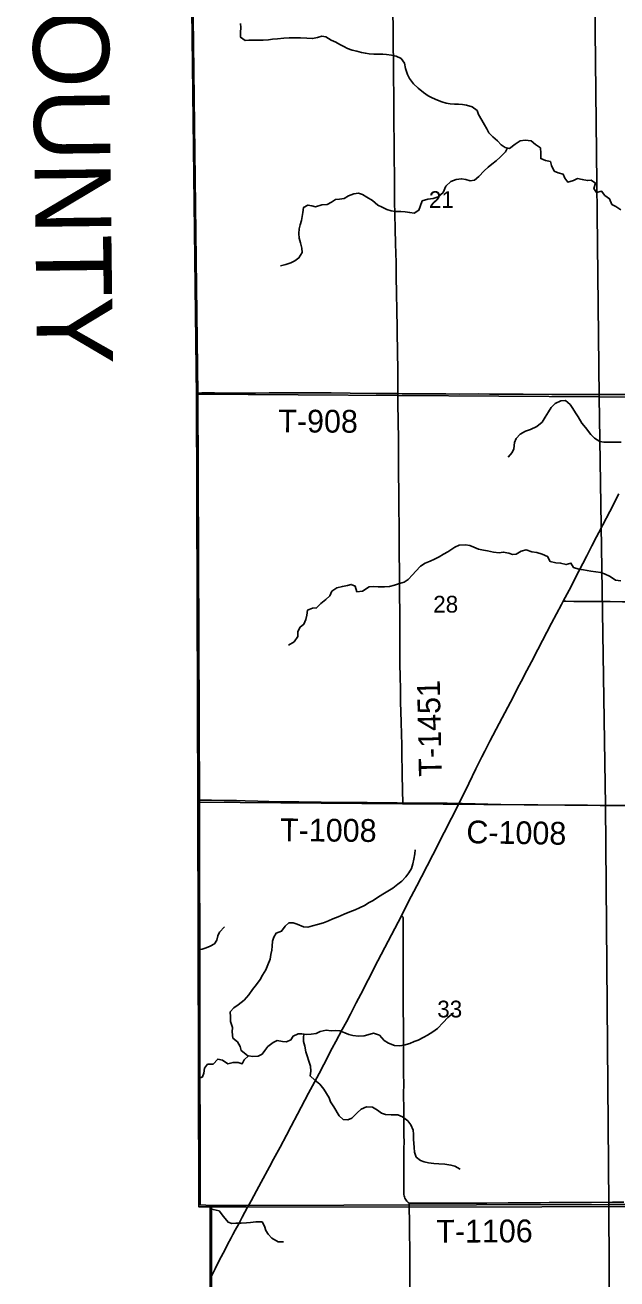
# Model space of a CAD drawing. Extents: x 1874609 to 2204689, y 815661 to 1281160.
# Drawn here: x 1989256 to 1997052, y 1056148 to 1072664 of the extents above; entities that cross this region are included whole.
import ezdxf

# ---------------------------------------------------------------- set-up
doc = ezdxf.new("R2010")
doc.units = 0
for name, color, linetype in [('DV_X_County_Line', 7, 'Continuous'), ('GM_X_Adjacent_County_Text', 7, 'Continuous'), ('GM_X_County_Road', 7, 'Continuous'), ('GM_X_County_Road_Text', 7, 'Continuous'), ('GM_X_Minor_River', 7, 'Continuous'), ('GM_X_Section', 7, 'Continuous'), ('GM_X_Section_Text', 7, 'Continuous'), ('GM_X_State_Route', 7, 'Continuous'), ('GM_X_Township', 7, 'Continuous'), ('GM_X_Township_Road', 7, 'Continuous'), ('GM_X_Township_Road_Text', 7, 'Continuous')]:
    doc.layers.add(name, color=color, linetype=linetype)

msp = doc.modelspace()

# ---------------------------------------------------------------- linework, layer by layer
at = {"layer": 'DV_X_County_Line'}
msp.add_lwpolyline([(1991419, 1075774), (1991513, 1067770), (1991530, 1062400), (1991547, 1057096), (1991696, 1057095), (1991696, 1056163), (1991696, 1055882)], dxfattribs=at)
at = {"layer": 'GM_X_County_Road'}
msp.add_lwpolyline([(1994970, 1062410), (1995013, 1062409), (1995522, 1062397), (1996010, 1062392), (1996535, 1062387), (1996666, 1062387), (1996830, 1062385), (1996994, 1062383), (1997175, 1062383), (1997470, 1062381), (1997601, 1062380), (1997765, 1062383), (1997847, 1062382), (1997913, 1062381), (1998241, 1062380), (1998585, 1062378), (1998897, 1062377), (1999028, 1062376), (1999176, 1062375), (1999356, 1062375), (1999438, 1062375), (1999573, 1062374), (1999581, 1062374)], dxfattribs=at)
at = {"layer": 'GM_X_Minor_River'}
for points in [[(1992095, 1072687), (1992097, 1072633), (1992093, 1072568), (1992095, 1072504), (1992155, 1072462), (1992205, 1072464), (1992273, 1072466), (1992323, 1072464), (1992391, 1072464), (1992461, 1072470), (1992515, 1072478), (1992582, 1072484), (1992666, 1072490), (1992736, 1072494), (1992800, 1072498), (1992884, 1072496), (1992966, 1072490), (1993044, 1072486), (1993110, 1072502), (1993164, 1072516), (1993216, 1072508), (1993288, 1072464), (1993350, 1072437), (1993401, 1072409), (1993453, 1072381), (1993503, 1072355), (1993565, 1072335), (1993627, 1072319), (1993687, 1072305), (1993739, 1072293), (1993789, 1072285), (1993851, 1072281), (1993905, 1072281), (1993967, 1072279), (1994017, 1072275), (1994081, 1072267), (1994143, 1072255), (1994209, 1072223), (1994255, 1072163), (1994269, 1072092), (1994293, 1072014), (1994321, 1071960), (1994371, 1071892), (1994434, 1071834), (1994504, 1071774), (1994564, 1071732), (1994620, 1071704), (1994690, 1071674), (1994744, 1071653), (1994802, 1071637), (1994854, 1071627), (1994912, 1071623), (1994964, 1071621), (1995016, 1071617), (1995070, 1071609), (1995144, 1071589), (1995210, 1071537), (1995230, 1071485), (1995272, 1071411), (1995308, 1071349), (1995336, 1071297), (1995366, 1071246), (1995416, 1071194), (1995478, 1071138), (1995528, 1071088), (1995581, 1071052), (1995637, 1071040), (1995711, 1071096), (1995779, 1071138), (1995845, 1071150), (1995921, 1071138), (1995979, 1071090), (1996047, 1071046), (1996051, 1070976), (1996049, 1070906), (1996109, 1070880), (1996175, 1070865), (1996189, 1070813), (1996227, 1070741), (1996279, 1070719), (1996343, 1070701), (1996367, 1070649), (1996405, 1070597), (1996479, 1070615), (1996532, 1070645), (1996594, 1070631), (1996664, 1070615), (1996714, 1070619), (1996770, 1070581), (1996748, 1070511), (1996782, 1070458), (1996850, 1070476), (1996894, 1070420), (1996956, 1070376), (1996986, 1070302), (1997036, 1070274)], [(1995612, 1071045), (1995585, 1070994), (1995514, 1070924), (1995462, 1070874), (1995406, 1070832), (1995354, 1070792), (1995302, 1070746), (1995232, 1070670), (1995176, 1070620), (1995120, 1070612), (1995062, 1070628), (1995006, 1070640), (1994933, 1070628), (1994863, 1070602), (1994799, 1070544), (1994763, 1070458), (1994699, 1070400), (1994631, 1070378), (1994559, 1070370), (1994487, 1070348), (1994461, 1070276), (1994441, 1070224), (1994381, 1070188), (1994323, 1070194), (1994264, 1070204), (1994204, 1070210), (1994136, 1070210), (1994076, 1070218), (1994020, 1070236), (1993960, 1070264), (1993904, 1070292), (1993832, 1070354), (1993758, 1070398), (1993702, 1070432), (1993648, 1070452), (1993588, 1070442), (1993514, 1070416), (1993458, 1070378), (1993399, 1070372), (1993347, 1070366), (1993291, 1070330), (1993233, 1070302), (1993165, 1070296), (1993083, 1070268), (1993031, 1070282), (1992981, 1070293), (1992925, 1070263), (1992915, 1070194), (1992899, 1070088), (1992881, 1070034), (1992867, 1069980), (1992861, 1069920), (1992865, 1069858), (1992886, 1069794), (1992902, 1069726), (1992906, 1069668), (1992862, 1069598), (1992808, 1069560), (1992756, 1069532), (1992690, 1069510), (1992622, 1069494)], [(1997036, 1070274), (1997102, 1070232)], [(1995620, 1066974), (1995673, 1067032), (1995693, 1067084), (1995701, 1067166), (1995723, 1067218), (1995777, 1067276), (1995849, 1067314), (1995915, 1067338), (1995995, 1067376), (1996065, 1067433), (1996107, 1067501), (1996149, 1067571), (1996187, 1067627), (1996240, 1067679), (1996312, 1067713), (1996376, 1067717), (1996436, 1067665), (1996472, 1067615), (1996506, 1067558), (1996540, 1067504), (1996590, 1067422), (1996636, 1067362), (1996706, 1067270), (1996756, 1067224), (1996828, 1067180), (1996880, 1067172), (1996946, 1067170), (1997028, 1067170), (1997106, 1067172)], [(1992726, 1064498), (1992800, 1064538), (1992848, 1064608), (1992848, 1064678), (1992878, 1064734), (1992928, 1064772), (1992952, 1064836), (1992968, 1064890), (1992978, 1064958), (1993044, 1064982), (1993096, 1064986), (1993150, 1065044), (1993218, 1065098), (1993269, 1065147), (1993295, 1065205), (1993361, 1065253), (1993435, 1065269), (1993503, 1065283), (1993553, 1065295), (1993603, 1065275), (1993627, 1065200), (1993701, 1065208), (1993787, 1065266), (1993841, 1065270), (1993907, 1065264), (1993992, 1065266), (1994058, 1065270), (1994120, 1065288), (1994190, 1065308), (1994248, 1065326), (1994302, 1065360), (1994358, 1065422), (1994402, 1065472), (1994464, 1065536), (1994528, 1065577), (1994590, 1065603), (1994651, 1065629), (1994711, 1065661), (1994769, 1065695), (1994823, 1065725), (1994915, 1065785), (1994975, 1065811), (1995059, 1065817), (1995113, 1065809), (1995169, 1065786), (1995227, 1065762), (1995293, 1065748), (1995345, 1065738), (1995426, 1065720), (1995500, 1065712), (1995554, 1065722), (1995626, 1065706), (1995676, 1065692), (1995726, 1065694), (1995790, 1065732), (1995858, 1065750), (1995932, 1065726), (1995998, 1065718), (1996068, 1065696), (1996138, 1065662), (1996174, 1065596), (1996248, 1065580), (1996309, 1065578), (1996383, 1065557), (1996445, 1065577), (1996479, 1065521), (1996549, 1065499), (1996611, 1065489), (1996707, 1065471), (1996775, 1065461), (1996839, 1065451), (1996889, 1065435), (1996961, 1065401), (1997035, 1065351), (1997105, 1065345)], [(1992196, 1059083), (1992166, 1059107), (1992104, 1059155), (1992088, 1059209), (1992052, 1059271), (1991992, 1059320), (1991986, 1059402), (1991988, 1059458), (1991964, 1059540), (1991964, 1059598), (1991958, 1059666), (1992006, 1059718), (1992062, 1059756), (1992143, 1059820), (1992205, 1059890), (1992251, 1059958), (1992305, 1060025), (1992351, 1060093), (1992383, 1060147), (1992427, 1060217), (1992455, 1060283), (1992483, 1060359), (1992493, 1060419), (1992505, 1060477), (1992509, 1060533), (1992517, 1060595), (1992533, 1060648), (1992563, 1060700), (1992634, 1060728), (1992680, 1060794), (1992732, 1060838), (1992788, 1060838), (1992838, 1060820), (1992922, 1060784), (1992982, 1060783), (1993042, 1060797), (1993110, 1060817), (1993186, 1060837), (1993252, 1060863), (1993309, 1060889), (1993379, 1060917), (1993457, 1060951), (1993533, 1060982), (1993605, 1061010), (1993661, 1061038), (1993729, 1061068), (1993789, 1061106), (1993841, 1061134), (1993899, 1061170), (1993967, 1061218), (1994036, 1061254), (1994100, 1061296), (1994168, 1061346), (1994218, 1061386), (1994270, 1061444), (1994312, 1061498), (1994344, 1061556), (1994364, 1061616), (1994376, 1061678), (1994388, 1061748), (1994394, 1061798)], [(1991540, 1060489), (1991588, 1060492), (1991640, 1060508), (1991696, 1060530), (1991750, 1060562), (1991780, 1060612), (1991797, 1060666), (1991817, 1060716), (1991885, 1060786)], [(1991546, 1058789), (1991595, 1058809), (1991611, 1058859), (1991619, 1058923), (1991660, 1058977), (1991732, 1058977), (1991794, 1059043), (1991856, 1059027), (1991928, 1058983), (1991996, 1058999), (1992064, 1058997), (1992116, 1058983), (1992140, 1059033), (1992198, 1059085), (1992256, 1059079), (1992328, 1059083), (1992378, 1059107), (1992413, 1059157), (1992453, 1059207), (1992525, 1059263), (1992575, 1059287), (1992647, 1059275), (1992699, 1059269), (1992757, 1059295), (1992787, 1059345), (1992851, 1059377), (1992901, 1059375), (1992967, 1059369), (1993023, 1059373), (1993090, 1059381), (1993142, 1059407), (1993224, 1059425), (1993288, 1059417), (1993348, 1059421), (1993400, 1059415), (1993468, 1059389), (1993520, 1059369), (1993574, 1059355), (1993648, 1059345), (1993722, 1059349), (1993772, 1059361), (1993844, 1059385), (1993923, 1059358), (1993987, 1059290), (1994043, 1059252), (1994123, 1059224), (1994191, 1059216), (1994243, 1059228), (1994323, 1059248), (1994381, 1059274), (1994435, 1059294), (1994507, 1059332), (1994557, 1059358), (1994627, 1059402), (1994690, 1059448), (1994762, 1059526), (1994824, 1059590), (1994898, 1059654)], [(1992929, 1059373), (1992925, 1059327), (1992925, 1059277), (1992939, 1059213), (1992955, 1059141), (1992973, 1059085), (1992995, 1059016), (1993015, 1058950), (1993019, 1058886), (1993011, 1058822), (1993071, 1058766), (1993139, 1058712), (1993191, 1058646), (1993227, 1058588), (1993261, 1058531), (1993281, 1058481), (1993321, 1058413), (1993393, 1058297), (1993445, 1058249), (1993507, 1058243), (1993562, 1058265), (1993630, 1058337), (1993684, 1058383), (1993754, 1058415), (1993832, 1058409), (1993896, 1058369), (1993950, 1058329), (1994004, 1058313), (1994080, 1058309), (1994164, 1058307), (1994226, 1058282), (1994296, 1058230), (1994338, 1058178), (1994368, 1058108), (1994374, 1058056), (1994374, 1057986), (1994376, 1057934), (1994380, 1057880), (1994384, 1057816), (1994406, 1057753), (1994464, 1057709), (1994514, 1057691), (1994572, 1057677), (1994639, 1057667), (1994707, 1057663), (1994787, 1057659), (1994865, 1057647), (1994917, 1057631), (1994985, 1057595)], [(1991700, 1057066), (1991733, 1057062), (1991811, 1057044), (1991871, 1056970), (1991931, 1056897), (1991981, 1056879), (1992031, 1056881), (1992103, 1056883), (1992171, 1056887), (1992227, 1056891), (1992295, 1056899), (1992377, 1056901), (1992409, 1056843), (1992429, 1056785), (1992457, 1056735), (1992507, 1056683), (1992590, 1056635), (1992658, 1056637)]]:
    msp.add_lwpolyline(points, dxfattribs=at)
at = {"layer": 'GM_X_Section'}
for points in [[(1991464, 1073122), (1994531, 1073072), (1996760, 1072996), (1996818, 1067767), (1991531, 1067801)], [(1996760, 1072996), (2002075, 1073164), (2002209, 1067737), (1996818, 1067767)], [(1996818, 1067767), (1996900, 1062386), (1991555, 1062429), (1991531, 1067801)], [(2002209, 1067737), (2002287, 1062314), (1996900, 1062386), (1996818, 1067767)], [(1991555, 1062429), (1996900, 1062386), (1996943, 1057128), (1991711, 1057116), (1991564, 1057122)], [(1996900, 1062386), (2002287, 1062314), (2002246, 1057127), (2002232, 1057127), (1996943, 1057128)], [(1996943, 1057128), (1996971, 1052037), (1991714, 1052037), (1991711, 1057116)], [(2002232, 1057127), (2002196, 1051967), (1996971, 1052037), (1996943, 1057128)]]:
    msp.add_lwpolyline(points, close=True, dxfattribs=at)
at = {"layer": 'GM_X_State_Route'}
msp.add_lwpolyline([(1991698, 1056161), (1991724, 1056212), (1991758, 1056281), (1991819, 1056397), (1991888, 1056527), (1991924, 1056600), (1991970, 1056688), (1991993, 1056731), (1992024, 1056789), (1992070, 1056875), (1992117, 1056962), (1992187, 1057092), (1992189, 1057095), (1992234, 1057178), (1992306, 1057307), (1992368, 1057422), (1992476, 1057624), (1992530, 1057726), (1992616, 1057884), (1992701, 1058043), (1992763, 1058159), (1992846, 1058318), (1992990, 1058595), (1993067, 1058740), (1993128, 1058855), (1993190, 1058971), (1993303, 1059189), (1993349, 1059276), (1993434, 1059435), (1993488, 1059536), (1993542, 1059637), (1993617, 1059783), (1993677, 1059899), (1993776, 1060088), (1993903, 1060336), (1994039, 1060598), (1994216, 1060930), (1994302, 1061109), (1994417, 1061327), (1994477, 1061444), (1994627, 1061736), (1994777, 1062027), (1994874, 1062217), (1994948, 1062364), (1994970, 1062410), (1994998, 1062467), (1995099, 1062674), (1995192, 1062865), (1995273, 1063027), (1995310, 1063100), (1995377, 1063231), (1995500, 1063463), (1995615, 1063681), (1995684, 1063811), (1995744, 1063928), (1995789, 1064016), (1995865, 1064161), (1995925, 1064277), (1996009, 1064437), (1996192, 1064786), (1996322, 1065033), (1996344, 1065075), (1996421, 1065221), (1996551, 1065469), (1996656, 1065673), (1996723, 1065804), (1996784, 1065921), (1996814, 1065979), (1996867, 1066081), (1996958, 1066255), (1997078, 1066489)], dxfattribs=at)
at = {"layer": 'GM_X_Township'}
for points in [[(2012701, 1077595), (2012823, 1068445), (2012816, 1067541), (2012880, 1063357), (2012877, 1060382), (2012922, 1057083), (2007595, 1057081), (2002197, 1057110), (1999577, 1057105), (1994308, 1057091), (1992170, 1057095), (1991696, 1057095), (1991547, 1057096), (1991530, 1062400), (1991513, 1067770), (1991419, 1075774)], [(1991696, 1055882), (1991696, 1056163), (1991696, 1057095), (1992170, 1057095), (1994308, 1057091), (1999577, 1057105), (2002197, 1057110), (2007595, 1057081), (2012922, 1057083)]]:
    msp.add_lwpolyline(points, dxfattribs=at)
at = {"layer": 'GM_X_Township_Road'}
for points in [[(1994167, 1067809), (1994165, 1067961), (1994164, 1068141), (1994161, 1068338), (1994153, 1068945), (1994150, 1069092), (1994145, 1069388), (1994142, 1069535), (1994135, 1069781), (1994131, 1069978), (1994127, 1070175), (1994124, 1070339), (1994121, 1070601), (1994118, 1070995), (1994115, 1071504), (1994114, 1071668), (1994110, 1072045), (1994108, 1072193), (1994106, 1072390), (1994103, 1072619), (1994102, 1072832)], [(1991513, 1067817), (1991586, 1067818), (1991750, 1067818), (1991897, 1067817), (1991996, 1067815), (1992175, 1067816), (1992224, 1067816), (1992290, 1067816), (1992470, 1067818), (1992683, 1067818), (1992913, 1067818), (1993159, 1067818), (1993290, 1067818), (1993536, 1067816), (1993881, 1067813), (1994094, 1067810), (1994167, 1067809)], [(1994167, 1067809), (1994225, 1067808), (1994537, 1067807), (1994800, 1067805), (1994980, 1067804), (1995226, 1067805), (1995374, 1067804), (1995603, 1067801), (1995817, 1067802), (1996194, 1067799), (1996424, 1067797), (1996588, 1067796), (1996735, 1067796), (1996834, 1067797), (1996899, 1067798), (1997030, 1067799), (1997194, 1067799), (1997473, 1067801), (1997637, 1067801), (1997703, 1067799), (1997759, 1067798)], [(1994231, 1062416), (1994230, 1062450), (1994227, 1062549), (1994224, 1062828), (1994220, 1063057), (1994217, 1063188), (1994213, 1063320), (1994210, 1063484), (1994203, 1063746), (1994199, 1063927), (1994196, 1064074), (1994193, 1064255), (1994193, 1064418), (1994193, 1064648), (1994193, 1064878), (1994189, 1065205), (1994187, 1065385), (1994186, 1065500), (1994185, 1065664), (1994183, 1065894), (1994182, 1066058), (1994180, 1066304), (1994179, 1066517), (1994176, 1066747), (1994173, 1067042), (1994173, 1067206), (1994168, 1067682), (1994167, 1067797), (1994167, 1067809)], [(1996344, 1065075), (1996380, 1065074), (1996486, 1065071), (1996715, 1065071), (1996961, 1065069), (1997125, 1065067), (1997239, 1065065), (1997436, 1065064), (1997551, 1065064), (1997813, 1065061), (1998042, 1065056), (1998435, 1065051), (1998648, 1065051), (1998796, 1065050), (1998911, 1065048), (1999042, 1065048), (1999123, 1065047), (1999205, 1065045), (1999468, 1065043), (1999539, 1065044)], [(1991530, 1062454), (1991713, 1062452), (1991877, 1062450), (1992041, 1062448), (1992156, 1062446), (1992320, 1062439), (1992616, 1062434), (1992862, 1062430), (1992977, 1062427), (1993157, 1062426), (1993288, 1062424), (1993452, 1062425), (1993551, 1062424), (1993764, 1062424), (1993994, 1062419), (1994158, 1062417), (1994231, 1062416)], [(1994231, 1062416), (1994355, 1062415), (1994470, 1062414), (1994667, 1062413), (1994815, 1062413), (1994970, 1062410)], [(1994316, 1057146), (1994302, 1057154), (1994293, 1057161), (1994284, 1057171), (1994274, 1057183), (1994265, 1057197), (1994258, 1057212), (1994253, 1057227), (1994249, 1057243), (1994247, 1057259), (1994245, 1057292), (1994245, 1057341), (1994246, 1057489), (1994246, 1057587), (1994247, 1057685), (1994247, 1057867), (1994248, 1057952), (1994247, 1058035), (1994245, 1058127), (1994244, 1058241), (1994244, 1058373), (1994242, 1058586), (1994243, 1058717), (1994241, 1058848), (1994241, 1058946), (1994241, 1059028), (1994240, 1059110), (1994240, 1059192), (1994240, 1059306), (1994239, 1059503), (1994238, 1059683), (1994238, 1059896), (1994237, 1059978), (1994237, 1060060), (1994237, 1060240), (1994236, 1060388), (1994234, 1060732), (1994238, 1060875), (1994238, 1060896), (1994237, 1060903), (1994236, 1060909), (1994233, 1060915), (1994230, 1060918), (1994225, 1060923), (1994221, 1060927), (1994216, 1060930)], [(1994316, 1057146), (1994454, 1057145), (1994733, 1057146), (1994881, 1057146), (1995110, 1057146), (1995242, 1057147), (1995340, 1057146), (1995619, 1057148), (1995800, 1057149), (1996046, 1057150), (1996160, 1057153), (1996258, 1057154), (1996716, 1057156), (1996995, 1057160), (1997143, 1057159)], [(1994326, 1055933), (1994325, 1056036), (1994323, 1056232), (1994322, 1056446), (1994319, 1056842), (1994316, 1057146)]]:
    msp.add_lwpolyline(points, dxfattribs=at)

# ---------------------------------------------------------------- texts
at = {"layer": 'GM_X_Adjacent_County_Text'}
msp.add_text('RICHLAND COUNTY', height=1000, rotation=270.71, dxfattribs=at).set_placement((1989255, 1081041))
at = {"layer": 'GM_X_County_Road_Text'}
msp.add_text('C-1008', height=300, rotation=359.0864, dxfattribs=at).set_placement((1995067, 1061887))
at = {"layer": 'GM_X_Section_Text'}
for s, p in [('21', (1994575, 1070255)), ('28', (1994632, 1064925)), ('33', (1994685, 1059592))]:
    msp.add_text(s, height=221, rotation=0, dxfattribs=at).set_placement(p)
at = {"layer": 'GM_X_Township_Road_Text'}
for s, rotation, p in [('T-908', 359.7207, (1992591, 1067299)), ('T-1451', 91.1642, (1994744, 1062767)), ('T-1008', 359.5283, (1992614, 1061914)), ('T-1106', 0.242, (1994672, 1056625))]:
    msp.add_text(s, height=300, rotation=rotation, dxfattribs=at).set_placement(p)

doc.saveas('drawing.dxf')
